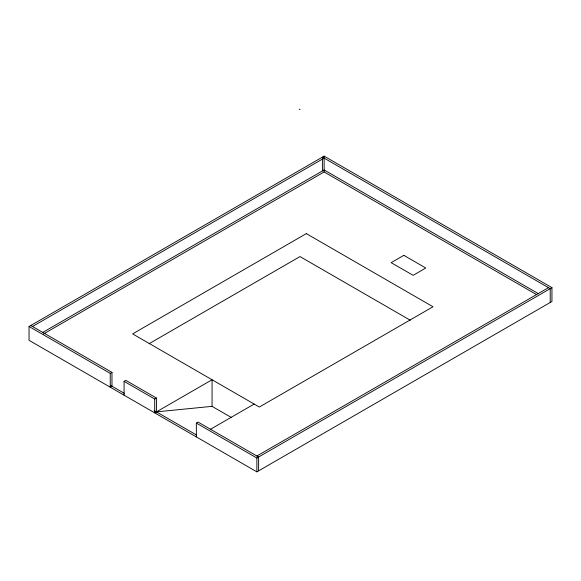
<?xml version="1.0" encoding="UTF-8"?>
<svg xmlns="http://www.w3.org/2000/svg" width="581" height="581" viewBox="0 0 581 581"><rect width="100%" height="100%" fill="white"/><g stroke="black" fill="none" stroke-linecap="round" stroke-linejoin="round"><path stroke-width="0.87" d="M29.05 326.493L324.133 156.129L551.95 287.66L551.95 301.488L256.867 471.852L29.05 340.321L29.05 326.493L110.252 373.372L111.98 372.377L111.98 386.205L110.252 387.2L110.252 373.372M32.507 326.493L324.133 158.126M42.566 332.521L324.133 169.957L538.594 293.783M43.51 333.973L324.133 171.954L536.728 294.698M149.106 343.691L299.999 256.57L410.309 320.254M124.073 395.182L124.073 381.354L125.801 380.352L156.434 398.043L156.434 411.871L212.065 406.351L231.383 417.507M124.073 381.354L154.706 399.038L156.434 398.043M196.349 436.912L196.349 423.084L198.077 422.082L258.596 457.022L258.596 470.857M210.286 429.395L254.158 404.056M256.867 456.027L548.493 287.66M196.349 423.084L256.867 458.024L551.95 287.66M299.193 109.148L299.999 109.613M30.778 325.498L111.98 372.377M110.419 385.305L124.261 393.301M154.081 410.513L196.509 435.009M550.222 302.49L550.222 288.655L322.404 157.124L322.404 170.959M324.133 156.129L324.133 171.954M256.867 458.024L256.867 471.852M212.065 406.351L212.065 379.756L154.706 412.873L154.706 399.038M306.318 233.62L132.628 333.893L259.322 407.041L433.012 306.761L306.318 233.62M403.831 255.342L391.136 262.67L413.164 275.321L425.8 268.023L403.831 255.342"/></g></svg>
